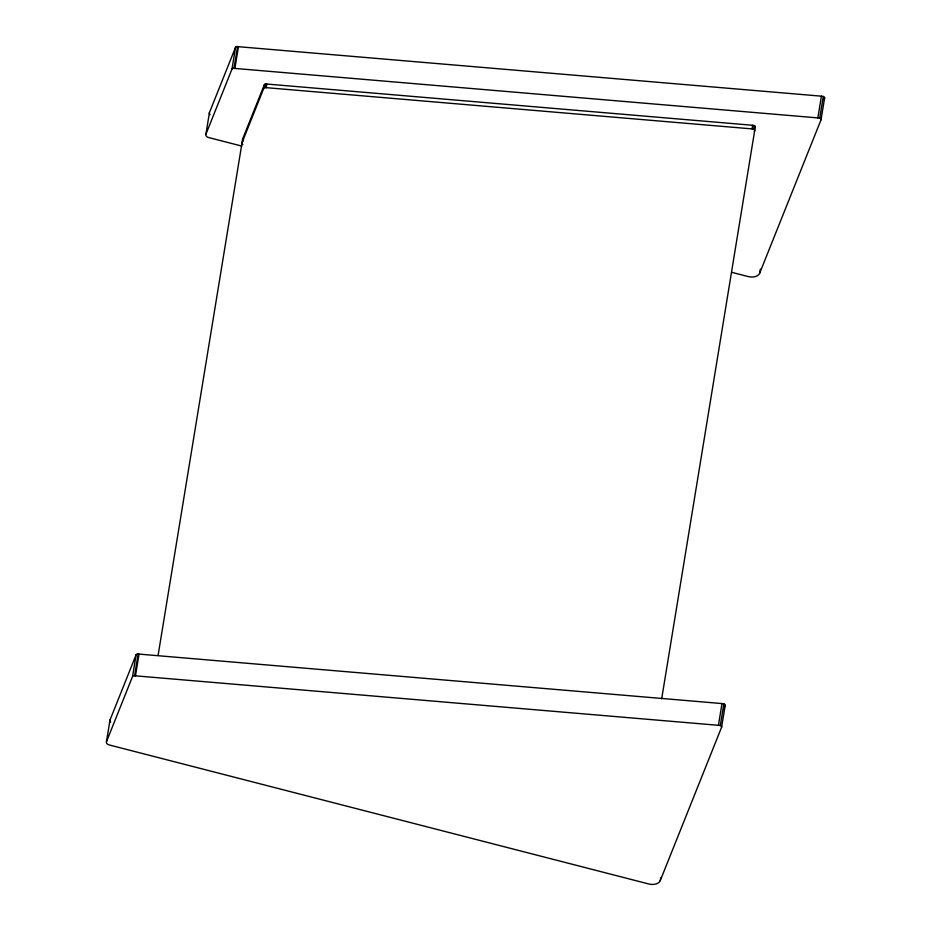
<?xml version="1.0" encoding="UTF-8"?>
<svg xmlns="http://www.w3.org/2000/svg" width="931" height="931" viewBox="0 0 931 931"><rect width="100%" height="100%" fill="white"/><g stroke="black" fill="none" stroke-linecap="round" stroke-linejoin="round"><path stroke-width="1.4" d="M106.471 741.716L110.021 719.977L136.124 654.726A1.909 1.21 9.3 0 1 138.149 653.993A7.623 4.864 9.3 0 0 139.033 654.097L721.99 703.568A7.623 4.864 9.3 0 1 723.841 703.883A1.909 1.21 9.3 0 1 725.168 705.477L721.606 727.216L660.254 880.621A9.531 6.075 9.3 0 1 648.791 883.985L109.218 744.951A3.817 2.432 9.3 0 1 106.471 741.716L132.563 676.453L136.124 654.726M241.909 146.109L208.649 137.544A3.817 2.432 9.3 0 1 205.891 134.308L209.452 112.57L235.543 47.318A1.909 1.21 9.3 0 1 237.568 46.585A7.623 4.864 9.3 0 0 238.452 46.701L821.41 96.172A7.623 4.864 9.3 0 1 823.26 96.475A1.909 1.21 9.3 0 1 824.587 98.081L821.026 119.808L759.673 273.214A9.531 6.075 9.3 0 1 748.21 276.577L731.685 272.317M205.891 134.308L231.994 69.057L235.543 47.318M132.563 676.453A1.909 1.21 9.3 0 1 134.588 675.731L138.149 653.993M231.994 69.057A1.909 1.21 9.3 0 1 234.007 68.324L237.568 46.585M134.588 675.731A7.623 4.864 9.3 0 0 135.472 675.836L139.033 654.097M234.007 68.324A7.623 4.864 9.3 0 0 234.891 68.428L238.452 46.701M158.107 655.331L242.665 138.94L264.416 84.558A1.594 1.012 9.3 0 1 266.103 83.953A6.354 4.05 9.3 0 0 266.836 84.046L752.644 125.278A6.354 4.05 9.3 0 1 754.18 125.534A1.594 1.012 9.3 0 1 755.285 126.86L754.901 127.815M242.816 144.514A3.177 2.025 9.3 0 1 242.072 142.559L263.822 88.189L264.416 84.558M263.822 88.189A1.594 1.012 9.3 0 1 265.51 87.584L266.103 83.953M265.51 87.584A6.354 4.05 9.3 0 0 266.243 87.665L266.836 84.046M266.243 87.665L752.05 128.897L752.644 125.278M754.308 131.446L754.692 130.491A1.594 1.012 9.3 0 0 753.586 129.153L754.18 125.534M661.697 698.727L755.32 126.721M660.254 880.621L660.696 877.91M759.673 273.214L760.336 269.14M135.472 675.836L718.429 725.307L721.99 703.568M234.891 68.428L817.86 117.9L821.41 96.172M721.606 727.216A1.909 1.21 9.3 0 0 720.291 725.61L723.841 703.883M821.026 119.808A1.909 1.21 9.3 0 0 819.711 118.214L823.26 96.475M824.133 99.221L824.587 98.081M723.631 709.317L725.168 705.477M817.86 117.9A7.623 4.864 9.3 0 1 819.711 118.214M243.41 140.895A3.177 2.025 9.3 0 1 242.665 138.94M752.05 128.897A6.354 4.05 9.3 0 1 753.586 129.153M110.673 722.107A3.817 2.432 9.3 0 1 110.021 719.977M718.429 725.307A7.623 4.864 9.3 0 1 720.291 725.61M210.092 114.699A3.817 2.432 9.3 0 1 209.452 112.57"/></g></svg>
